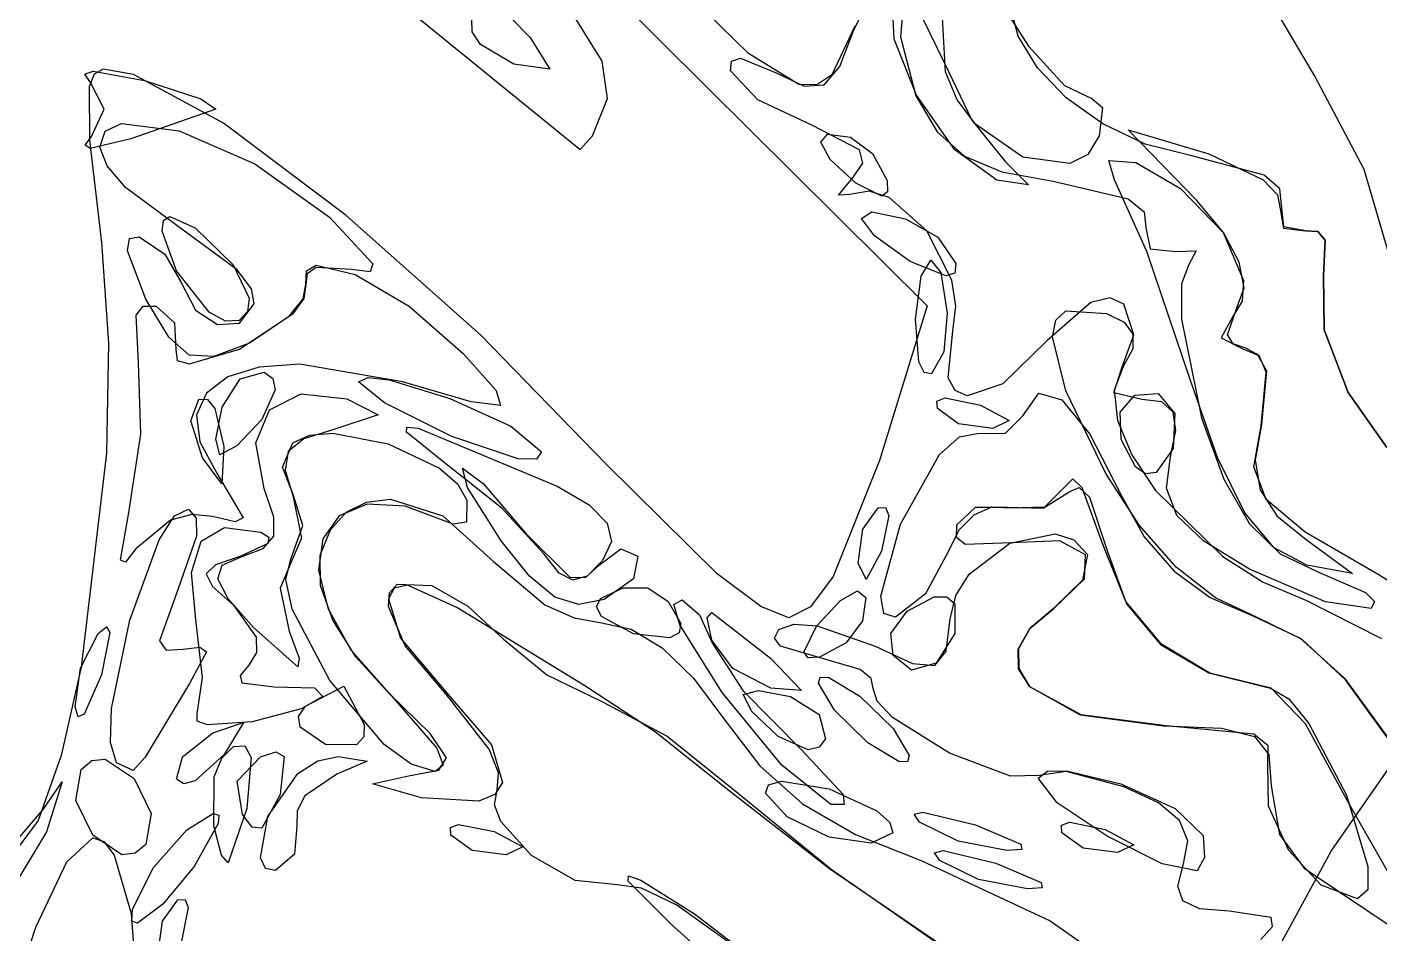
# Model space of a CAD drawing. Extents: x -886 to 651, y -59 to 942.
# Drawn here: x -197.55 to -170.37, y 113.81 to 132.04 of the extents above; entities that cross this region are included whole.
import ezdxf

# ---------------------------------------------------------------- set-up
doc = ezdxf.new("R2010")
doc.units = 0

msp = doc.modelspace()

# ---------------------------------------------------------------- linework, layer by layer
at = {"layer": 'IMAGES'}
for p, q in [((-171.679461, 131.049757), (-172.42187, 132.308598)), ((-170.68944, 129.171888), (-171.679461, 131.049757)), ((-169.69921, 125.789068), (-170.68944, 129.171888)), ((-171.3496, 115.470708), (-167.80077, 120.587898)), ((-175.39452, 108.042978), (-171.3496, 115.470708))]:
    msp.add_line(p, q, dxfattribs=at)
at = {"layer": 'Layer 1'}
for p, q in [((-186.88759, 133.80804), (-179.46284, 126.43636)), ((-183.054332, 131.503813), (-184.56946, 132.98743)), ((-180.93517, 131.98366), (-180.413286, 133.013865)), ((-190.42884, 132.82523), (-186.43817, 129.57859)), ((-188.27413, 132.677496), (-187.43715, 131.8262)), ((-185.991905, 131.351606), (-186.707087, 132.50264)), ((-177.638206, 131.850707), (-177.799669, 132.464303)), ((-188.603554, 131.939917), (-188.61383, 132.19293)), ((-180.12965, 131.792745), (-180.149992, 132.211367)), ((-179.962703, 132.317657), (-180.001283, 131.840955)), ((-179.555093, 132.212695), (-179.11362, 131.31182)), ((-179.09678, 131.13764), (-179.166597, 132.345047)), ((-177.810773, 132.247708), (-177.43087, 131.64924)), ((-188.440036, 131.685895), (-188.603554, 131.939917)), ((-187.43715, 131.8262), (-187.044254, 131.18858)), ((-187.43715, 131.8262), (-187.43715, 131.8262)), ((-180.91452, 132.05218), (-181.381812, 131.075838)), ((-181.219999, 131.244083), (-180.93517, 131.98366)), ((-180.001283, 131.840955), (-179.69117, 130.65338)), ((-177.249254, 131.219362), (-177.638206, 131.850707)), ((-187.7648, 131.29271), (-188.440036, 131.685895)), ((-179.680616, 130.670269), (-180.12965, 131.792745)), ((-177.43087, 131.64924), (-176.702861, 130.862855)), ((-187.044254, 131.18858), (-187.7648, 131.29271)), ((-185.88666, 130.59746), (-185.991905, 131.351606)), ((-183.4146, 131.1578), (-183.392726, 131.351583)), ((-183.392726, 131.351583), (-183.212338, 131.408881)), ((-183.212338, 131.408881), (-182.49652, 131.1191)), ((-182.043433, 130.879833), (-183.054332, 131.503813)), ((-179.11362, 131.31182), (-178.570718, 130.163618)), ((-179.11362, 131.31182), (-179.11362, 131.31182)), ((-196.385963, 131.088783), (-196.219659, 131.151854)), ((-196.27159, 130.92218), (-196.385963, 131.088783)), ((-196.194664, 131.087085), (-196.295001, 130.837659)), ((-196.219659, 131.151854), (-195.18735, 130.96218)), ((-196.017295, 131.189124), (-196.194664, 131.087085)), ((-195.40627, 131.08269), (-196.017295, 131.189124)), ((-193.598969, 130.107972), (-195.40627, 131.08269)), ((-182.867115, 130.573805), (-183.4146, 131.1578)), ((-182.49652, 131.1191), (-181.936819, 130.847161)), ((-181.381812, 131.075838), (-181.678647, 130.877815)), ((-181.532598, 130.877036), (-181.219999, 131.244083)), ((-178.859664, 130.570409), (-179.09678, 131.13764)), ((-176.669384, 130.616849), (-177.249254, 131.219362)), ((-196.295001, 130.837659), (-196.289765, 129.764985)), ((-195.99859, 130.385385), (-196.27159, 130.92218)), ((-195.18735, 130.96218), (-194.052464, 130.590795)), ((-181.678647, 130.877815), (-182.043433, 130.879833)), ((-181.936819, 130.847161), (-181.532598, 130.877036)), ((-176.702861, 130.862855), (-176.15648, 130.59835)), ((-194.052464, 130.590795), (-193.75391, 130.38372)), ((-186.1882, 129.850451), (-185.88666, 130.59746)), ((-181.78032, 130.06316), (-182.867115, 130.573805)), ((-179.69117, 130.65338), (-179.263999, 129.933646)), ((-178.905897, 129.565649), (-179.680616, 130.670269)), ((-178.49225, 130.082652), (-178.859664, 130.570409)), ((-175.935172, 130.089745), (-176.669384, 130.616849)), ((-176.15648, 130.59835), (-175.940364, 130.422369)), ((-196.24969, 129.83671), (-195.99859, 130.385385)), ((-193.75391, 130.3837), (-195.46248, 129.78661)), ((-193.75391, 130.38372), (-193.75391, 130.3837)), ((-175.940364, 130.422369), (-176.00642, 129.84885)), ((-196.08216, 129.62042), (-195.979415, 129.94515)), ((-195.979415, 129.94515), (-195.648641, 130.098827)), ((-195.648641, 130.098827), (-194.488174, 129.949336)), ((-194.488174, 129.949336), (-192.971095, 129.284575)), ((-191.136241, 128.249221), (-193.598969, 130.107972)), ((-180.824274, 129.569559), (-181.78032, 130.06316)), ((-179.263999, 129.933646), (-178.71575, 129.441235)), ((-178.570718, 130.163618), (-177.89148, 129.32641)), ((-177.541876, 129.418686), (-178.49225, 130.082652)), ((-175.083189, 129.684629), (-175.935172, 130.089745)), ((-174.04682, 128.54829), (-175.43002, 129.96907)), ((-175.43002, 129.96907), (-173.80475, 129.48834)), ((-196.380725, 129.660399), (-196.24969, 129.83671)), ((-196.27598, 129.59218), (-196.380725, 129.660399)), ((-196.289765, 129.764985), (-196.05196, 127.70779)), ((-195.46248, 129.78661), (-196.27598, 129.59218)), ((-186.43817, 129.57859), (-186.1882, 129.850451)), ((-181.603681, 129.72273), (-181.469513, 129.886889)), ((-181.410919, 129.376216), (-181.603681, 129.72273)), ((-181.469513, 129.886889), (-181.00288, 129.82045)), ((-181.00288, 129.82045), (-180.559542, 129.494835)), ((-176.00642, 129.84885), (-176.235028, 129.475842)), ((-174.15001, 129.44808), (-175.083189, 129.684629)), ((-195.934874, 129.248001), (-196.08216, 129.62042)), ((-180.89676, 128.89559), (-181.410919, 129.376216)), ((-180.758692, 129.297737), (-180.824274, 129.569559)), ((-180.559542, 129.494835), (-180.27108, 128.95427)), ((-178.06803, 128.95668), (-178.905897, 129.565649)), ((-178.71575, 129.441235), (-177.966148, 129.126207)), ((-176.596365, 129.292), (-177.541876, 129.418686)), ((-176.235028, 129.475842), (-176.596365, 129.292)), ((-172.6965, 129.05675), (-174.15001, 129.44808)), ((-173.80475, 129.48834), (-172.713942, 128.965814)), ((-195.570931, 128.810241), (-195.934874, 129.248001)), ((-192.971095, 129.284575), (-191.46774, 128.21717)), ((-180.9619, 129.00122), (-180.758692, 129.297737)), ((-177.966148, 129.126207), (-176.93492, 128.93862)), ((-177.89148, 129.32641), (-177.427552, 128.866348)), ((-175.70213, 128.96535), (-175.816782, 129.351105)), ((-175.816782, 129.351105), (-175.27463, 129.31623)), ((-175.27463, 129.31623), (-174.3789, 128.788281)), ((-181.247331, 128.655781), (-180.9619, 129.00122)), ((-180.372754, 128.639261), (-180.89676, 128.89559)), ((-180.27108, 128.95429), (-180.260917, 128.726121)), ((-180.27108, 128.95427), (-180.27108, 128.95429)), ((-177.427552, 128.866348), (-178.06803, 128.95668)), ((-176.93492, 128.93862), (-175.428846, 128.584685)), ((-175.05162, 127.527016), (-175.70213, 128.96535)), ((-172.713942, 128.965814), (-172.426507, 128.664425)), ((-172.383057, 128.783486), (-172.6965, 129.05675)), ((-194.41225, 127.95702), (-195.570931, 128.810241)), ((-181.0174, 128.67305), (-181.247331, 128.655781)), ((-180.630416, 128.736373), (-181.0174, 128.67305)), ((-180.225032, 128.610616), (-180.630416, 128.736373)), ((-180.260917, 128.726121), (-180.372754, 128.639261)), ((-179.469244, 127.937941), (-180.225032, 128.610616)), ((-175.428846, 128.584685), (-175.108625, 128.324249)), ((-174.3789, 128.788281), (-173.51707, 127.90802)), ((-173.514462, 127.90824), (-174.04682, 128.54829)), ((-172.426507, 128.664425), (-172.37366, 128.38457)), ((-172.34978, 128.46103), (-172.383057, 128.783486)), ((-180.780855, 128.191332), (-180.574206, 128.320811)), ((-180.574206, 128.320811), (-179.89757, 128.18462)), ((-175.108625, 128.324249), (-175.07427, 128.00683)), ((-172.37366, 128.38459), (-172.304686, 127.997502)), ((-172.37366, 128.38457), (-172.37366, 128.38459)), ((-172.297764, 128.019581), (-172.34978, 128.46103)), ((-194.834726, 127.935667), (-194.806628, 128.145125)), ((-194.806628, 128.145125), (-194.67831, 128.227035)), ((-194.67831, 128.227035), (-194.169027, 128.003333)), ((-194.169027, 128.003333), (-193.40291, 127.2548)), ((-191.46774, 128.21717), (-191.46774, 128.21715)), ((-191.46774, 128.21715), (-190.598555, 127.274161)), ((-188.436688, 125.851582), (-191.136241, 128.249221)), ((-180.522586, 127.843053), (-180.780855, 128.191332)), ((-179.89757, 128.18462), (-179.250814, 127.811119)), ((-175.07427, 128.00683), (-174.987869, 127.581675)), ((-171.8663, 127.94123), (-172.297764, 128.019581)), ((-195.52495, 127.53617), (-195.485468, 127.784481)), ((-195.485468, 127.784481), (-195.29271, 127.82012)), ((-195.29271, 127.82012), (-194.776071, 127.469484)), ((-194.54224, 127.13899), (-194.834726, 127.935667)), ((-193.323529, 127.155651), (-194.41225, 127.95702)), ((-179.80447, 127.32284), (-180.522586, 127.843053)), ((-178.970396, 126.947186), (-179.469244, 127.937941)), ((-179.250814, 127.811119), (-178.88635, 127.28416)), ((-173.51712, 127.90802), (-173.107624, 126.942135)), ((-173.51707, 127.90802), (-173.51712, 127.90802)), ((-173.194646, 127.313715), (-173.514462, 127.90824)), ((-172.304686, 127.997502), (-171.86618, 127.94178)), ((-171.620414, 127.925948), (-171.8663, 127.94123)), ((-171.86618, 127.94178), (-171.62031, 127.926481)), ((-171.46967, 127.751089), (-171.620414, 127.925948)), ((-171.62031, 127.926481), (-171.469561, 127.751624)), ((-171.50144, 127.04083), (-171.46967, 127.751089)), ((-171.469561, 127.751624), (-171.50132, 127.04138)), ((-196.05196, 127.70779), (-195.911603, 125.680503)), ((-195.16133, 126.56612), (-195.52495, 127.53617)), ((-194.776071, 127.469484), (-194.45591, 126.91382)), ((-174.17914, 124.95037), (-175.05162, 127.527016)), ((-174.987869, 127.581675), (-174.47879, 127.52639)), ((-174.47879, 127.52639), (-174.060674, 127.53778)), ((-174.060674, 127.53778), (-174.20883, 127.26543)), ((-193.40291, 127.2548), (-193.080996, 126.589131)), ((-193.40291, 127.2548), (-193.40291, 127.2548)), ((-191.933193, 127.135224), (-191.740381, 127.24871)), ((-191.738488, 127.202135), (-191.919272, 127.074409)), ((-191.740381, 127.24871), (-190.952811, 127.060349)), ((-191.02684, 127.16518), (-191.738488, 127.202135)), ((-190.598555, 127.274161), (-190.650655, 127.11576)), ((-179.088652, 127.033062), (-179.80447, 127.32284)), ((-179.58606, 127.029673), (-179.391508, 127.348165)), ((-179.391508, 127.348165), (-179.192211, 127.103932)), ((-178.88639, 127.28414), (-178.908264, 127.090362)), ((-178.88635, 127.28416), (-178.88639, 127.28414)), ((-174.20883, 127.26543), (-174.355924, 126.877013)), ((-173.099825, 126.798082), (-173.194646, 127.313715)), ((-193.889889, 126.306267), (-194.54224, 127.13899)), ((-194.45591, 126.91382), (-194.159954, 126.34923)), ((-193.035305, 126.774011), (-193.323529, 127.155651)), ((-191.94412, 126.86218), (-191.933193, 127.135224)), ((-191.919272, 127.074409), (-191.94327, 126.86247)), ((-190.650655, 127.11576), (-191.02684, 127.16518)), ((-190.952811, 127.060349), (-189.868828, 126.423786)), ((-179.70239, 126.16231), (-179.58606, 127.029673)), ((-179.192211, 127.103932), (-179.06165, 126.28312)), ((-178.908264, 127.090362), (-179.088652, 127.033062)), ((-178.886188, 126.423828), (-178.970396, 126.947186)), ((-173.107624, 126.942135), (-173.134368, 126.525029)), ((-171.489349, 125.950049), (-171.50144, 127.04083)), ((-171.50132, 127.04138), (-171.489227, 125.950595)), ((-192.98048, 126.47012), (-193.035305, 126.774011)), ((-192.001123, 126.571709), (-191.94412, 126.86218)), ((-191.94327, 126.86247), (-191.984669, 126.581182)), ((-174.355924, 126.877013), (-174.357161, 126.166182)), ((-173.24245, 126.39471), (-173.099825, 126.798082)), ((-195.3555, 126.246626), (-195.212161, 126.429424)), ((-195.212161, 126.429424), (-194.95499, 126.42332)), ((-194.700914, 125.80261), (-195.16133, 126.56612)), ((-194.95499, 126.42332), (-194.587071, 126.089653)), ((-193.279558, 126.084467), (-192.98048, 126.47012)), ((-193.080996, 126.589131), (-193.114475, 126.317674)), ((-192.271756, 126.230196), (-192.001123, 126.571709)), ((-191.984669, 126.581182), (-192.21284, 126.264671)), ((-189.868828, 126.423786), (-188.77585, 125.46571)), ((-179.46284, 126.43636), (-180.4198, 123.32554)), ((-178.94885, 125.93051), (-178.886188, 126.423828)), ((-176.174581, 126.496786), (-177.0612, 125.72648)), ((-175.790812, 126.5942), (-176.174581, 126.496786)), ((-175.51078, 126.46895), (-175.790812, 126.5942)), ((-175.313808, 125.850494), (-175.51078, 126.46895)), ((-173.432476, 125.851045), (-173.24245, 126.39471)), ((-173.134368, 126.525029), (-173.32302, 126.21781)), ((-195.30967, 125.28532), (-195.3555, 126.246626)), ((-194.159954, 126.34923), (-193.720276, 126.058475)), ((-193.560038, 126.1219), (-193.889889, 126.306267)), ((-193.28283, 126.13608), (-193.560038, 126.1219)), ((-193.114475, 126.317674), (-193.28283, 126.13608)), ((-193.27875, 125.56438), (-192.271756, 126.230196)), ((-192.21284, 126.264671), (-193.08025, 125.68104)), ((-179.632342, 125.30479), (-179.70239, 126.16231)), ((-179.06164, 126.28311), (-179.127985, 125.506168)), ((-179.06165, 126.28312), (-179.06164, 126.28311)), ((-176.948082, 125.812855), (-176.879648, 126.144346)), ((-176.879648, 126.144346), (-176.676378, 126.33317)), ((-176.676378, 126.33317), (-175.86535, 126.28225)), ((-175.86535, 126.28225), (-175.510681, 126.106755)), ((-175.510681, 126.106755), (-175.331755, 125.864025)), ((-174.357161, 126.166182), (-173.95533, 124.18198)), ((-173.32302, 126.21781), (-173.560134, 125.790753)), ((-194.587071, 126.089653), (-194.55774, 125.55398)), ((-193.720276, 126.058475), (-193.279558, 126.084467)), ((-185.91891, 123.2602), (-188.436688, 125.851582)), ((-179.043699, 124.983046), (-178.94885, 125.93051)), ((-175.55398, 125.18547), (-175.313808, 125.850494)), ((-175.331755, 125.864025), (-175.332927, 125.567265)), ((-173.31507, 125.668708), (-173.432476, 125.851045)), ((-171.007892, 124.689745), (-171.489349, 125.950049)), ((-171.489227, 125.950595), (-171.007769, 124.690291)), ((-195.911603, 125.680503), (-195.95239, 123.474153)), ((-194.290973, 125.439032), (-194.700914, 125.80261)), ((-194.282854, 125.265904), (-193.27875, 125.56438)), ((-193.08025, 125.68104), (-193.79594, 125.417728)), ((-177.0612, 125.72648), (-177.948009, 124.864617)), ((-176.680421, 124.722435), (-176.948082, 125.812855)), ((-175.332927, 125.567265), (-175.51855, 125.22968)), ((-173.560134, 125.790753), (-173.137, 125.57779)), ((-173.06337, 125.57933), (-173.31507, 125.668708)), ((-173.137, 125.57779), (-172.823938, 125.442347)), ((-172.797841, 125.434065), (-173.06337, 125.57933)), ((-195.261655, 123.854669), (-195.30967, 125.28532)), ((-194.55774, 125.55398), (-194.528643, 125.336485)), ((-194.528643, 125.336485), (-194.282854, 125.265904)), ((-193.79594, 125.417728), (-194.290973, 125.439032)), ((-188.77585, 125.46571), (-188.77584, 125.4657)), ((-188.77584, 125.4657), (-188.124391, 124.733225)), ((-179.523433, 125.089898), (-179.632342, 125.30479)), ((-179.127985, 125.506168), (-179.3794, 125.06557)), ((-172.823938, 125.442347), (-172.650514, 125.126211)), ((-172.65242, 125.097472), (-172.797841, 125.434065)), ((-192.881223, 125.201473), (-193.515533, 125.003854)), ((-193.267011, 124.967106), (-192.78374, 125.1009)), ((-192.066865, 125.258972), (-192.881223, 125.201473)), ((-192.78374, 125.1009), (-192.610893, 124.970625)), ((-190.00195, 124.90249), (-192.066865, 125.258972)), ((-179.3794, 125.06557), (-179.523433, 125.089898)), ((-175.715836, 124.683825), (-175.55398, 125.18547)), ((-175.51813, 125.22968), (-175.706864, 124.737607)), ((-175.51855, 125.22968), (-175.51813, 125.22968)), ((-172.7563, 124.02352), (-172.65242, 125.097472)), ((-172.650514, 125.126211), (-172.7465, 124.04572)), ((-193.515533, 125.003854), (-193.943804, 124.678893)), ((-193.62867, 124.39601), (-193.267011, 124.967106)), ((-192.561537, 124.747226), (-192.82754, 124.14633)), ((-192.610893, 124.970625), (-192.561537, 124.747226)), ((-190.88745, 124.90278), (-190.695716, 124.992118)), ((-190.366837, 124.486526), (-190.88745, 124.90278)), ((-190.695716, 124.992118), (-190.274892, 124.947491)), ((-190.274892, 124.947491), (-189.051229, 124.572949)), ((-188.626278, 124.502686), (-190.00195, 124.90249)), ((-178.901975, 124.728299), (-179.043699, 124.983046)), ((-177.948009, 124.864617), (-178.659464, 124.622277)), ((-173.635391, 123.387355), (-174.17914, 124.95037)), ((-194.254251, 124.11853), (-194.09746, 124.55872)), ((-193.943804, 124.678893), (-194.140052, 124.239371)), ((-194.09746, 124.55872), (-193.923969, 124.553624)), ((-193.923969, 124.553624), (-193.770942, 124.372156)), ((-192.677704, 124.341146), (-192.040168, 124.664317)), ((-192.040168, 124.664317), (-191.11906, 124.56217)), ((-191.11906, 124.56217), (-190.495984, 124.240913)), ((-189.01458, 123.80847), (-190.366837, 124.486526)), ((-189.051229, 124.572949), (-187.826979, 124.012375)), ((-188.037481, 124.429243), (-188.626278, 124.502686)), ((-188.124391, 124.733225), (-188.037481, 124.429243)), ((-179.267495, 124.518153), (-179.106134, 124.580911)), ((-179.26033, 124.36852), (-179.267495, 124.518153)), ((-179.106134, 124.580911), (-178.39183, 124.43682)), ((-178.659464, 124.622277), (-178.901975, 124.728299)), ((-177.54421, 124.2243), (-177.224298, 124.676219)), ((-177.224298, 124.676219), (-176.762704, 124.541624)), ((-176.762704, 124.541624), (-176.199783, 123.852942)), ((-175.87335, 123.06304), (-176.680421, 124.722435)), ((-175.15095, 124.54872), (-175.715836, 124.683825)), ((-175.706864, 124.737607), (-175.639163, 124.125144)), ((-175.58535, 124.29735), (-175.290664, 124.634478)), ((-175.290664, 124.634478), (-174.82446, 124.6676)), ((-174.753624, 124.50123), (-175.15095, 124.54872)), ((-174.82446, 124.6676), (-174.492926, 124.268661)), ((-174.525901, 124.295061), (-174.753624, 124.50123)), ((-170.229177, 123.583176), (-171.007892, 124.689745)), ((-171.007769, 124.690291), (-170.229053, 123.583725)), ((-194.140052, 124.239371), (-194.078286, 123.698067)), ((-193.770942, 124.372156), (-193.59255, 123.60525)), ((-193.754977, 123.751553), (-193.62867, 124.39601)), ((-192.9519, 123.678872), (-192.677704, 124.341146)), ((-190.495984, 124.240913), (-191.38457, 123.94733)), ((-178.832397, 124.059331), (-179.26033, 124.36852)), ((-178.39183, 124.43682), (-177.817817, 124.12858)), ((-177.889858, 123.87574), (-177.54421, 124.2243)), ((-175.567675, 123.745681), (-175.58535, 124.29735)), ((-174.466586, 123.92784), (-174.525901, 124.295061)), ((-174.492926, 124.268661), (-174.522, 123.567)), ((-194.02456, 123.37855), (-194.254251, 124.11853)), ((-192.82754, 124.14633), (-193.328894, 123.61877)), ((-192.82754, 124.14633), (-192.82754, 124.14633)), ((-191.38458, 123.94729), (-191.983885, 123.758827)), ((-191.38457, 123.94733), (-191.38458, 123.94729)), ((-189.925007, 123.895348), (-189.914293, 123.992818)), ((-189.914293, 123.992818), (-189.686549, 123.974343)), ((-189.686549, 123.974343), (-186.8974, 122.8074)), ((-187.826979, 124.012375), (-187.21266, 123.49899)), ((-178.14714, 123.97065), (-178.832397, 124.059331)), ((-177.817817, 124.12858), (-178.14715, 123.97058)), ((-178.14715, 123.97058), (-178.14714, 123.97065)), ((-175.639163, 124.125144), (-175.350962, 123.438605)), ((-174.57448, 123.39719), (-174.466586, 123.92784)), ((-173.95533, 124.18198), (-173.504449, 122.946725)), ((-172.903979, 123.196352), (-172.7563, 124.02352)), ((-172.7465, 124.04572), (-172.873048, 123.333752)), ((-195.50338, 122.27962), (-195.261655, 123.854669)), ((-194.078286, 123.698067), (-193.73252, 123.06776)), ((-193.67247, 123.44143), (-193.754977, 123.751553)), ((-192.78299, 122.76371), (-192.9519, 123.678872)), ((-192.417573, 123.189904), (-192.20932, 123.67645)), ((-191.983885, 123.758827), (-192.299326, 123.503504)), ((-192.20932, 123.67645), (-191.871379, 123.835075)), ((-191.871379, 123.835075), (-191.405708, 123.874589)), ((-191.405708, 123.874589), (-190.289981, 123.661689)), ((-190.289981, 123.661689), (-189.259749, 123.168565)), ((-189.23692, 123.33929), (-189.925007, 123.895348)), ((-187.683169, 123.360949), (-189.01458, 123.80847)), ((-179.218091, 123.444218), (-178.817156, 123.800266)), ((-178.817156, 123.800266), (-178.46337, 123.86399)), ((-178.46337, 123.86399), (-177.889858, 123.87574)), ((-176.199783, 123.852942), (-175.57589, 122.6426)), ((-175.28288, 123.19675), (-175.567675, 123.745681)), ((-195.95239, 123.474153), (-196.457201, 119.170471)), ((-193.328894, 123.61877), (-193.67247, 123.44143)), ((-193.59256, 123.60525), (-193.63636, 122.855964)), ((-193.59255, 123.60525), (-193.59256, 123.60525)), ((-192.299326, 123.503504), (-192.361067, 123.131126)), ((-187.21266, 123.49899), (-187.310741, 123.351696)), ((-187.21266, 123.49899), (-187.21266, 123.49899)), ((-180.00147, 122.04436), (-179.218091, 123.444218)), ((-175.350962, 123.438605), (-174.878199, 122.724301)), ((-174.522, 123.567), (-174.863432, 123.07988)), ((-174.658341, 122.766833), (-174.57448, 123.39719)), ((-174.522, 123.567), (-174.522, 123.567)), ((-173.08237, 122.274449), (-173.635391, 123.387355)), ((-193.63636, 122.855964), (-194.02456, 123.37855)), ((-192.20332, 122.64107), (-192.417573, 123.189904)), ((-192.361067, 123.131126), (-192.19927, 122.5915)), ((-189.259749, 123.168565), (-188.900946, 122.857798)), ((-188.008046, 122.36362), (-189.23692, 123.33929)), ((-188.698343, 122.77845), (-188.796826, 123.168476)), ((-188.796826, 123.168476), (-188.382724, 122.863945)), ((-187.310741, 123.351696), (-187.683169, 123.360949)), ((-183.681902, 121.046836), (-185.91891, 123.2602)), ((-180.4198, 123.32554), (-181.354102, 120.991265)), ((-175.075888, 123.056742), (-175.28288, 123.19675)), ((-172.65599, 122.542531), (-172.903979, 123.196352)), ((-172.873048, 123.333752), (-172.774345, 122.731766)), ((-193.73252, 123.06776), (-193.206187, 122.172645)), ((-188.900946, 122.857798), (-188.71262, 122.52603)), ((-188.382724, 122.863945), (-187.52059, 121.84737)), ((-176.538277, 122.954413), (-176.67272, 122.82309)), ((-176.353239, 122.771933), (-176.538277, 122.954413)), ((-175.20255, 122.020616), (-175.87335, 123.06304)), ((-174.863432, 123.07988), (-175.075888, 123.056742)), ((-173.504449, 122.946725), (-172.989938, 122.053239)), ((-192.58912, 122.18795), (-192.78299, 122.76371)), ((-192.003316, 122.014749), (-192.20332, 122.64107)), ((-192.19927, 122.5915), (-192.032111, 121.761194)), ((-188.02272, 121.71135), (-188.698343, 122.77845)), ((-186.8974, 122.8074), (-186.254663, 122.432414)), ((-186.8974, 122.8074), (-186.8974, 122.8074)), ((-177.13749, 122.369017), (-176.59965, 122.6998)), ((-176.67272, 122.82309), (-177.104881, 122.38794)), ((-176.59965, 122.6998), (-176.411647, 122.783129)), ((-176.411647, 122.783129), (-176.206459, 122.583934)), ((-175.92899, 121.62306), (-176.353239, 122.771933)), ((-176.206459, 122.583934), (-175.84374, 121.49597)), ((-175.57589, 122.6426), (-175.57584, 122.6426)), ((-175.57584, 122.6426), (-175.103617, 121.791791)), ((-174.878199, 122.724301), (-173.52273, 121.39765)), ((-174.45003, 122.220945), (-174.658341, 122.766833)), ((-172.774345, 122.731766), (-172.438424, 122.208788)), ((-194.581228, 122.213602), (-194.30399, 122.34683)), ((-194.30399, 122.34683), (-194.151377, 122.167872)), ((-190.716304, 122.444114), (-191.275042, 122.210691)), ((-191.134514, 122.284153), (-190.724292, 122.489699)), ((-190.724292, 122.489699), (-190.247586, 122.545723)), ((-189.947352, 122.404246), (-190.716304, 122.444114)), ((-190.247586, 122.545723), (-189.194685, 122.212876)), ((-188.98661, 122.04239), (-189.947352, 122.404246)), ((-188.7126, 122.52604), (-188.716892, 122.087359)), ((-188.71262, 122.52603), (-188.7126, 122.52604)), ((-187.16084, 121.44027), (-188.008046, 122.36362)), ((-186.254663, 122.432414), (-185.893171, 122.065859)), ((-180.758949, 121.944237), (-180.44976, 122.37217)), ((-180.44976, 122.37217), (-180.300123, 122.37933)), ((-180.300123, 122.37933), (-180.237365, 122.217969)), ((-178.87131, 122.0339), (-178.492414, 122.387724)), ((-178.170835, 122.38429), (-178.527911, 122.226405)), ((-178.492414, 122.387724), (-177.84801, 122.38316)), ((-177.80009, 122.3676), (-178.170835, 122.38429)), ((-177.84801, 122.38316), (-177.13749, 122.369017)), ((-177.104881, 122.38794), (-177.80009, 122.3676)), ((-171.870101, 121.881122), (-172.65599, 122.542531)), ((-195.666116, 121.322913), (-195.50338, 122.27962)), ((-194.665241, 122.128251), (-195.36149, 121.54747)), ((-194.890156, 121.726907), (-194.581228, 122.213602)), ((-194.235845, 122.23711), (-194.665241, 122.128251)), ((-193.81972, 122.19655), (-194.235845, 122.23711)), ((-194.151377, 122.167872), (-194.138821, 121.806152)), ((-193.368386, 122.090551), (-193.81972, 122.19655)), ((-193.206187, 122.172645), (-193.368386, 122.090551)), ((-192.58862, 121.804456), (-192.58912, 122.18795)), ((-191.275042, 122.210691), (-191.605142, 121.752672)), ((-191.45326, 121.928166), (-191.134514, 122.284153)), ((-189.194685, 122.212876), (-188.17574, 121.29296)), ((-188.716892, 122.087359), (-188.98661, 122.04239)), ((-185.893171, 122.065859), (-185.806016, 121.696399)), ((-180.396995, 120.598233), (-180.00147, 122.04436)), ((-180.237365, 122.217969), (-180.38146, 121.50366)), ((-178.876928, 121.77973), (-178.87131, 122.0339)), ((-178.527911, 122.226405), (-178.830681, 121.92239)), ((-173.907302, 121.699492), (-174.45003, 122.220945)), ((-172.491654, 121.566405), (-173.08237, 122.274449)), ((-172.989938, 122.053239), (-172.372793, 121.449933)), ((-172.438424, 122.208788), (-171.85332, 121.73384)), ((-194.138821, 121.806152), (-194.50721, 120.74475)), ((-194.045792, 121.700278), (-193.57779, 121.975325)), ((-193.57779, 121.975325), (-192.85055, 121.8846)), ((-192.85055, 121.8846), (-192.685936, 121.782159)), ((-192.800183, 121.557374), (-192.58862, 121.804456)), ((-192.685936, 121.782159), (-192.706904, 121.656443)), ((-192.032111, 121.761194), (-192.24827, 121.26592)), ((-192.24582, 121.34192), (-192.003316, 122.014749)), ((-191.605142, 121.752672), (-191.688181, 121.118753)), ((-191.65554, 121.42082), (-191.45326, 121.928166)), ((-187.52059, 121.84737), (-186.64114, 120.982291)), ((-187.52059, 121.84737), (-187.52059, 121.84737)), ((-180.84763, 121.25898), (-180.758949, 121.944237)), ((-178.830681, 121.92239), (-179.03851, 121.50069)), ((-178.698814, 121.635165), (-178.876928, 121.77973)), ((-177.802776, 121.661579), (-176.89535, 121.848704)), ((-176.89535, 121.848704), (-176.516884, 121.72721)), ((-174.463196, 121.18147), (-175.20255, 122.020616)), ((-175.103617, 121.791791), (-174.504851, 121.100624)), ((-170.40408, 121.03119), (-171.870101, 121.881122)), ((-195.36149, 121.54747), (-195.570898, 121.280702)), ((-195.48451, 120.111729), (-194.890156, 121.726907)), ((-194.242434, 121.075868), (-194.045792, 121.700278)), ((-192.706904, 121.656443), (-193.25271, 121.39917)), ((-193.2425, 121.39085), (-192.800183, 121.557374)), ((-187.454573, 120.99752), (-188.02272, 121.71135)), ((-186.04522, 121.22617), (-185.61668, 121.54665)), ((-185.806016, 121.696399), (-185.98629, 121.3127)), ((-185.61668, 121.54665), (-185.27634, 121.40039)), ((-180.3814, 121.50366), (-180.689635, 120.929647)), ((-180.38146, 121.50366), (-180.3814, 121.50366)), ((-179.03851, 121.50069), (-179.496865, 120.641015)), ((-177.77844, 121.67056), (-178.698814, 121.635165)), ((-178.62073, 121.037396), (-177.802776, 121.661579)), ((-176.798776, 121.70719), (-177.77844, 121.67056)), ((-176.284406, 121.430361), (-176.798776, 121.70719)), ((-176.516884, 121.72721), (-176.24661, 121.43506)), ((-175.471376, 120.490022), (-175.92899, 121.62306)), ((-175.84374, 121.49597), (-175.84374, 121.49596)), ((-175.84374, 121.49596), (-175.462959, 120.444323)), ((-172.98791, 121.14244), (-173.907302, 121.699492)), ((-171.83482, 121.21798), (-172.491654, 121.566405)), ((-171.85332, 121.73384), (-170.920696, 121.05501)), ((-195.570898, 121.280702), (-195.666116, 121.322913)), ((-193.757815, 121.230254), (-193.945535, 121.045619)), ((-193.25271, 121.39917), (-193.757815, 121.230254)), ((-193.713578, 120.946956), (-193.62325, 121.218395)), ((-193.62325, 121.218395), (-193.2425, 121.39085)), ((-193.25271, 121.39917), (-193.25271, 121.39917)), ((-192.24827, 121.26592), (-192.460285, 120.757549)), ((-192.34905, 120.929049), (-192.24582, 121.34192)), ((-191.651891, 120.813273), (-191.65554, 121.42082)), ((-188.17574, 121.29296), (-188.17577, 121.29289)), ((-188.17577, 121.29289), (-187.145504, 120.422043)), ((-186.859348, 121.062721), (-187.16084, 121.44027)), ((-186.328627, 120.974405), (-186.04522, 121.22617)), ((-185.98629, 121.3127), (-186.29771, 121.001721)), ((-185.27634, 121.40039), (-185.361319, 120.946648)), ((-180.689635, 120.929647), (-180.84763, 121.25898)), ((-176.24661, 121.43506), (-176.341615, 120.918242)), ((-176.302725, 120.943797), (-176.284406, 121.430361)), ((-176.24661, 121.43506), (-176.24661, 121.43506)), ((-173.52273, 121.39765), (-172.711898, 120.877928)), ((-172.372793, 121.449933), (-171.61401, 121.08522)), ((-170.920696, 121.05501), (-171.83482, 121.21798)), ((-194.15559, 120.11851), (-194.242434, 121.075868)), ((-193.945535, 121.045619), (-193.823782, 120.792777)), ((-193.507516, 120.541637), (-193.713578, 120.946956)), ((-191.688181, 121.118753), (-191.505732, 120.357629)), ((-186.946643, 120.577214), (-187.454573, 120.99752)), ((-186.580184, 120.917466), (-186.859348, 121.062721)), ((-186.64114, 120.982291), (-186.328627, 120.974405)), ((-186.29771, 121.001721), (-186.580184, 120.917466)), ((-185.361319, 120.946648), (-185.95539, 120.52787)), ((-182.803003, 120.386293), (-183.681902, 121.046836)), ((-181.354102, 120.991265), (-181.807696, 120.382343)), ((-178.887354, 120.612569), (-178.62073, 121.037396)), ((-176.92113, 120.35122), (-176.302725, 120.943797)), ((-174.504851, 121.100624), (-173.782127, 120.571485)), ((-173.67223, 120.561752), (-174.463196, 121.18147)), ((-171.459843, 120.48044), (-172.98791, 121.14244)), ((-171.61401, 121.08522), (-170.661503, 120.670789)), ((-169.18454, 120.255908), (-170.40408, 121.03119)), ((-194.50726, 120.74475), (-194.884211, 119.697049)), ((-194.50721, 120.74475), (-194.50726, 120.74475)), ((-193.823782, 120.792777), (-193.40047, 120.41924)), ((-192.460285, 120.757549), (-192.28317, 119.89574)), ((-192.220194, 120.335995), (-192.34905, 120.929049)), ((-191.404566, 120.115461), (-191.651891, 120.813273)), ((-190.17286, 120.755861), (-190.288555, 120.54106)), ((-190.284756, 120.386705), (-190.26339, 120.664157)), ((-190.26339, 120.664157), (-190.113048, 120.840149)), ((-189.902727, 120.816402), (-190.17286, 120.755861)), ((-190.113048, 120.840149), (-189.4158, 120.8144)), ((-188.91325, 120.36771), (-189.902727, 120.816402)), ((-189.4158, 120.8144), (-188.691335, 120.397926)), ((-186.02434, 120.5517), (-185.568396, 120.767782)), ((-185.568396, 120.767782), (-185.07568, 120.7632)), ((-185.07568, 120.7632), (-184.667609, 120.487051)), ((-181.207699, 120.510729), (-180.861184, 120.703491)), ((-180.861184, 120.703491), (-180.697022, 120.569323)), ((-176.341615, 120.918242), (-176.92421, 120.35062)), ((-172.711898, 120.877928), (-171.86025, 120.51569)), ((-170.661503, 120.670789), (-170.481138, 120.487312)), ((-192.9991, 119.96754), (-193.507516, 120.541637)), ((-193.40047, 120.41924), (-192.943777, 119.774705)), ((-190.288555, 120.54106), (-190.042531, 119.755673)), ((-188.691335, 120.397926), (-187.97842, 119.73081)), ((-187.145504, 120.422043), (-186.554866, 120.158572)), ((-186.459918, 120.428106), (-186.946643, 120.577214)), ((-185.95539, 120.52787), (-186.459918, 120.428106)), ((-186.105185, 120.379968), (-186.02434, 120.5517)), ((-184.667609, 120.487051), (-184.41517, 120.05017)), ((-184.556089, 120.428786), (-184.38444, 120.52592)), ((-184.433358, 120.021683), (-184.556089, 120.428786)), ((-184.38444, 120.52592), (-184.035058, 120.223118)), ((-181.68832, 119.99657), (-181.207699, 120.510729)), ((-180.697022, 120.569323), (-180.76346, 120.10269)), ((-180.335446, 120.245845), (-180.396995, 120.598233)), ((-179.496865, 120.641015), (-180.09907, 120.17773)), ((-179.868774, 120.293811), (-179.32254, 120.58374)), ((-179.32254, 120.58374), (-179.072651, 120.581339)), ((-179.072651, 120.581339), (-178.910959, 120.441596)), ((-179.00105, 120.13987), (-178.887354, 120.612569)), ((-178.910959, 120.441596), (-178.90674, 119.84676)), ((-174.755804, 119.632328), (-175.471376, 120.490022)), ((-175.462959, 120.444323), (-174.778094, 119.625602)), ((-173.782127, 120.571485), (-172.93803, 120.20676)), ((-172.84659, 120.17761), (-173.67223, 120.561752)), ((-171.86025, 120.51569), (-170.340174, 119.743919)), ((-170.54481, 120.35175), (-171.459843, 120.48044)), ((-170.481138, 120.487312), (-170.54481, 120.35175)), ((-191.46424, 118.900744), (-192.220194, 120.335995)), ((-191.505732, 120.357629), (-191.039374, 119.517996)), ((-189.950202, 119.600778), (-190.284756, 120.386705)), ((-186.33824, 118.79212), (-188.91325, 120.36771)), ((-186.554866, 120.158572), (-186.0087, 120.06352)), ((-186.0076, 120.188287), (-186.105185, 120.379968)), ((-185.36383, 119.83866), (-186.0076, 120.188287)), ((-184.035058, 120.223118), (-183.77407, 119.64685)), ((-183.885392, 120.162636), (-183.790761, 120.272311)), ((-183.79007, 119.71542), (-183.885392, 120.162636)), ((-183.790761, 120.272311), (-182.61339, 119.34868)), ((-182.24459, 120.15885), (-182.803003, 120.386293)), ((-181.807696, 120.382343), (-182.24459, 120.15885)), ((-180.09907, 120.17773), (-180.335446, 120.245845)), ((-180.19675, 119.84987), (-179.868774, 120.293811)), ((-179.084314, 119.48978), (-179.00105, 120.13987)), ((-177.403357, 119.944963), (-176.92113, 120.35122)), ((-176.92421, 120.35062), (-177.401376, 119.94774)), ((-172.93803, 120.20676), (-171.969941, 119.750553)), ((-171.932346, 119.727987), (-172.84659, 120.17761)), ((-196.12065, 119.84661), (-195.952602, 119.9802)), ((-195.883856, 119.868641), (-196.05315, 119.0187)), ((-195.952602, 119.9802), (-195.883856, 119.868641)), ((-195.849912, 118.338524), (-195.48451, 120.111729)), ((-194.022661, 118.960971), (-194.15559, 120.11851)), ((-192.106959, 119.175674), (-192.9991, 119.96754)), ((-192.28317, 119.89574), (-192.08269, 119.348839)), ((-190.939428, 119.379439), (-191.404566, 120.115461)), ((-186.0087, 120.06352), (-185.412491, 119.935201)), ((-185.412491, 119.935201), (-184.78771, 119.557274)), ((-184.446207, 119.862915), (-184.635415, 119.76062)), ((-184.41517, 120.05017), (-184.446207, 119.862915)), ((-183.582013, 118.659228), (-184.433358, 120.021683)), ((-184.41517, 120.05017), (-184.41517, 120.05017)), ((-182.528402, 119.756168), (-182.44154, 119.92942)), ((-182.44154, 119.92942), (-182.140567, 120.031696)), ((-182.140567, 120.031696), (-181.676321, 120.001661)), ((-181.944652, 119.472564), (-181.68832, 119.99657)), ((-181.676321, 120.001661), (-180.51136, 119.58926)), ((-180.76344, 120.10269), (-181.089059, 119.659356)), ((-180.76346, 120.10269), (-180.76344, 120.10269)), ((-180.145784, 119.405019), (-180.19675, 119.84987)), ((-177.63345, 119.535242), (-177.403357, 119.944963)), ((-177.401376, 119.94774), (-177.629855, 119.539605)), ((-196.472253, 119.149341), (-196.12065, 119.84661)), ((-194.884211, 119.697049), (-194.754399, 119.510984)), ((-192.943777, 119.774705), (-192.938044, 119.46297)), ((-190.042531, 119.755673), (-189.13645, 118.67423)), ((-189.12866, 118.62908), (-189.950202, 119.600778)), ((-187.97842, 119.73081), (-187.97839, 119.73081)), ((-187.97839, 119.73081), (-187.106634, 119.014287)), ((-184.635415, 119.76062), (-185.36383, 119.83866)), ((-183.366742, 119.140924), (-183.79007, 119.71542)), ((-183.77407, 119.64685), (-183.166635, 118.698361)), ((-183.77407, 119.64685), (-183.77407, 119.64685)), ((-182.409648, 119.592966), (-182.528402, 119.756168)), ((-181.65813, 119.3701), (-182.409648, 119.592966)), ((-181.089059, 119.659356), (-181.62962, 119.37089)), ((-180.51136, 119.58926), (-179.758732, 119.24391)), ((-178.90674, 119.84676), (-179.281464, 119.252826)), ((-178.90674, 119.84676), (-178.90674, 119.84676)), ((-174.778094, 119.625602), (-173.806951, 119.054738)), ((-173.783355, 119.050899), (-174.755804, 119.632328)), ((-171.969941, 119.750553), (-171.080446, 118.951408)), ((-171.058317, 118.916666), (-171.932346, 119.727987)), ((-194.754399, 119.510984), (-194.41076, 119.5296)), ((-194.41076, 119.5296), (-194.072932, 119.574179)), ((-193.939256, 119.478111), (-194.28022, 118.84232)), ((-194.072932, 119.574179), (-193.939256, 119.478111)), ((-192.938044, 119.46297), (-193.09412, 119.21111)), ((-192.08269, 119.348839), (-192.106959, 119.175674)), ((-191.039374, 119.517996), (-190.27068, 118.64855)), ((-190.28234, 118.65726), (-190.939428, 119.379439)), ((-184.78771, 119.557274), (-184.159194, 118.949282)), ((-182.61339, 119.34868), (-182.61336, 119.34868)), ((-182.61336, 119.34868), (-181.988086, 118.698024)), ((-181.85779, 119.360727), (-181.944652, 119.472564)), ((-181.62962, 119.37089), (-181.85779, 119.360727)), ((-180.810123, 119.126526), (-181.65813, 119.3701)), ((-179.78095, 119.11289), (-180.145784, 119.405019)), ((-179.309963, 119.200939), (-179.084314, 119.48978)), ((-177.628231, 119.13964), (-177.63345, 119.535242)), ((-177.629855, 119.539605), (-177.626453, 119.144218)), ((-196.457201, 119.170471), (-196.861128, 117.39624)), ((-196.57907, 118.37576), (-196.472253, 119.149341)), ((-193.09412, 119.21111), (-193.264686, 119.002995)), ((-182.60206, 118.74504), (-183.366742, 119.140924)), ((-180.586911, 118.940917), (-180.810123, 119.126526)), ((-179.281464, 119.252826), (-179.78095, 119.11289)), ((-179.758732, 119.24391), (-179.309963, 119.200939)), ((-177.404524, 118.775743), (-177.628231, 119.13964)), ((-177.626453, 119.144218), (-177.407971, 118.779579)), ((-173.806951, 119.054738), (-172.56734, 118.74667)), ((-172.55511, 118.74666), (-173.783355, 119.050899)), ((-196.05311, 119.0187), (-196.396708, 118.22311)), ((-196.05315, 119.0187), (-196.05311, 119.0187)), ((-194.28022, 118.84232), (-195.17369, 117.36309)), ((-194.13019, 118.23136), (-194.022661, 118.960971)), ((-193.264686, 119.002995), (-193.232151, 118.857828)), ((-193.232151, 118.857828), (-192.58062, 118.7757)), ((-192.58062, 118.7757), (-191.769993, 118.752223)), ((-191.95295, 118.38636), (-191.18124, 118.79133)), ((-190.373989, 117.618979), (-191.46424, 118.900744)), ((-191.18124, 118.79133), (-190.77627, 118.01962)), ((-187.106634, 119.014287), (-186.00036, 118.47871)), ((-184.919497, 117.862321), (-186.33824, 118.79212)), ((-184.159194, 118.949282), (-183.55178, 118.13077)), ((-181.650706, 118.845795), (-181.615047, 118.969112)), ((-181.3258, 118.30262), (-181.650706, 118.845795)), ((-181.615047, 118.969112), (-181.44222, 118.96462)), ((-181.44222, 118.96462), (-180.819681, 118.586791)), ((-180.5462, 118.74031), (-180.586911, 118.940917)), ((-177.407971, 118.779579), (-176.392986, 118.21455)), ((-176.368934, 118.213399), (-177.404524, 118.775743)), ((-171.080446, 118.951408), (-170.163863, 117.688675)), ((-170.14533, 117.651657), (-171.058317, 118.916666)), ((-191.603467, 118.580524), (-192.036916, 118.330328)), ((-191.769993, 118.752223), (-191.603467, 118.580524)), ((-189.44839, 117.833633), (-190.28234, 118.65726)), ((-190.27068, 118.64855), (-189.312261, 117.542164)), ((-189.13645, 118.67423), (-188.212932, 117.611252)), ((-188.26373, 117.521555), (-189.12866, 118.62908)), ((-182.384913, 117.201863), (-183.582013, 118.659228)), ((-183.166635, 118.698361), (-181.98431, 117.50058)), ((-183.16318, 118.62158), (-182.853062, 118.704084)), ((-182.985845, 118.278), (-183.16318, 118.62158)), ((-182.853062, 118.704084), (-182.20861, 118.57778)), ((-181.988086, 118.698024), (-182.60206, 118.74504)), ((-182.20861, 118.57778), (-181.637509, 118.216121)), ((-180.819681, 118.586791), (-180.14912, 117.93588)), ((-180.472327, 118.487071), (-180.5462, 118.74031)), ((-172.56734, 118.74667), (-172.200111, 118.533134)), ((-171.865849, 118.027985), (-172.55511, 118.74666)), ((-172.200111, 118.533134), (-171.797109, 118.040066)), ((-196.516672, 118.170357), (-196.57907, 118.37576)), ((-196.396708, 118.22311), (-196.516672, 118.170357)), ((-195.872649, 117.654295), (-195.849912, 118.338524)), ((-194.129327, 118.087282), (-194.13019, 118.23136)), ((-192.036916, 118.330328), (-193.02621, 118.07136)), ((-192.090217, 118.178508), (-191.95295, 118.38636)), ((-186.00036, 118.47871), (-184.690579, 117.786311)), ((-182.45829, 117.77665), (-182.985845, 118.278)), ((-180.655239, 117.651709), (-181.3258, 118.30262)), ((-180.158809, 118.15813), (-180.472327, 118.487071)), ((-193.920894, 118.009093), (-194.129327, 118.087282)), ((-193.02621, 118.07136), (-193.920894, 118.009093)), ((-193.81469, 117.84779), (-193.198308, 118.057273)), ((-193.198308, 118.057273), (-193.58799, 117.41579)), ((-192.059619, 117.963725), (-192.090217, 118.178508)), ((-191.54798, 117.61465), (-192.059619, 117.963725)), ((-190.77627, 118.01962), (-190.781413, 117.77059)), ((-190.77627, 118.01962), (-190.77627, 118.01962)), ((-183.55178, 118.13077), (-182.828265, 117.185627)), ((-181.637509, 118.216121), (-181.50371, 117.73285)), ((-179.01394, 117.44338), (-180.158809, 118.15813)), ((-176.392986, 118.21455), (-174.71933, 117.98853)), ((-174.66126, 117.98889), (-176.368934, 118.213399)), ((-174.71933, 117.98853), (-173.552695, 117.944684)), ((-172.905454, 117.825532), (-174.66126, 117.98889)), ((-170.97183, 116.39317), (-171.865849, 118.027985)), ((-171.797109, 118.040066), (-171.04025, 116.59404)), ((-194.42413, 117.369338), (-193.81469, 117.84779)), ((-190.781413, 117.77059), (-190.92862, 117.611226)), ((-189.11972, 117.347791), (-189.44839, 117.833633)), ((-183.44512, 116.68386), (-184.919497, 117.862321)), ((-184.690579, 117.786311), (-183.32964, 116.69243)), ((-181.857389, 117.510648), (-182.45829, 117.77665)), ((-181.50371, 117.73285), (-181.633987, 117.560003)), ((-181.50371, 117.73285), (-181.50371, 117.73285)), ((-180.14912, 117.93588), (-179.824206, 117.392701)), ((-180.14912, 117.93588), (-180.14912, 117.93588)), ((-173.552695, 117.944684), (-172.889544, 117.777375)), ((-172.614372, 117.592057), (-172.905454, 117.825532)), ((-172.889544, 117.777375), (-172.600858, 117.414946)), ((-195.74922, 117.24452), (-195.872649, 117.654295)), ((-193.58799, 117.41579), (-194.170504, 116.886041)), ((-193.632544, 117.344403), (-193.3969, 117.57681)), ((-193.58799, 117.41579), (-193.58799, 117.41579)), ((-193.3969, 117.57681), (-193.17169, 117.585834)), ((-193.17169, 117.585834), (-193.047035, 117.353986)), ((-192.85839, 117.36914), (-192.551776, 117.46804)), ((-192.551776, 117.46804), (-192.382315, 117.372781)), ((-190.92862, 117.611226), (-191.54798, 117.61465)), ((-189.827261, 117.217782), (-190.373989, 117.618979)), ((-189.312261, 117.542164), (-189.189734, 117.20228)), ((-188.078557, 117.043319), (-188.26373, 117.521555)), ((-188.212932, 117.611252), (-187.996637, 116.854479)), ((-181.98431, 117.50058), (-181.150125, 116.610581)), ((-181.633987, 117.560003), (-181.857389, 117.510648)), ((-180.0327, 117.27388), (-180.655239, 117.651709)), ((-177.791571, 116.977182), (-179.01394, 117.44338)), ((-172.62465, 117.22362), (-172.614372, 117.592057)), ((-172.600858, 117.414946), (-172.55762, 116.78574)), ((-196.861128, 117.39624), (-197.326004, 116.089149)), ((-196.46006, 117.1146), (-196.242096, 117.294679)), ((-196.242096, 117.294679), (-195.978683, 117.321911)), ((-195.978683, 117.321911), (-195.39172, 116.93094)), ((-195.416646, 117.091094), (-195.74922, 117.24452)), ((-195.17369, 117.36309), (-195.416646, 117.091094)), ((-194.5452, 116.91802), (-194.42413, 117.369338)), ((-193.7854, 116.96723), (-193.632544, 117.344403)), ((-193.324896, 116.878273), (-192.85839, 117.36914)), ((-193.047035, 117.353986), (-193.13337, 116.32867)), ((-192.382315, 117.372781), (-192.4592, 116.60846)), ((-192.106311, 117.031855), (-191.703325, 117.287111)), ((-191.703325, 117.287111), (-191.29536, 117.37151)), ((-190.710875, 117.283322), (-191.32546, 117.02241)), ((-191.29536, 117.37151), (-190.710875, 117.283322)), ((-189.34547, 117.07351), (-189.827261, 117.217782)), ((-189.189734, 117.20228), (-189.34547, 117.07351)), ((-189.272048, 117.098509), (-189.11972, 117.347791)), ((-182.828265, 117.185627), (-181.966665, 116.426404)), ((-181.39657, 116.4129), (-182.384913, 117.201863)), ((-179.859867, 117.269386), (-180.0327, 117.27388)), ((-179.824206, 117.392701), (-179.859867, 117.269386)), ((-172.609151, 116.376448), (-172.62465, 117.22362)), ((-197.22389, 116.30796), (-196.837376, 116.864005)), ((-196.837376, 116.864005), (-197.15539, 115.86185)), ((-196.563728, 116.491313), (-196.46006, 117.1146)), ((-195.39172, 116.93094), (-195.054703, 116.231884)), ((-195.39172, 116.93094), (-195.39172, 116.93094)), ((-194.399533, 116.823648), (-194.5452, 116.91802)), ((-194.170504, 116.886041), (-194.399533, 116.823648)), ((-193.79194, 115.98358), (-193.7854, 116.96723)), ((-193.21988, 116.20928), (-193.324896, 116.878273)), ((-192.71147, 116.16687), (-192.106311, 117.031855)), ((-191.32549, 117.02241), (-191.96779, 116.585272)), ((-191.32546, 117.02241), (-191.32549, 117.02241)), ((-190.607929, 116.825363), (-189.88109, 116.98456)), ((-189.88109, 116.98456), (-189.272048, 117.098509)), ((-188.10311, 116.69984), (-188.078557, 117.043319)), ((-182.652083, 116.807173), (-182.391132, 116.879772)), ((-182.391132, 116.879772), (-181.43172, 116.72293)), ((-177.21784, 116.99301), (-177.791571, 116.977182)), ((-177.23546, 116.9408), (-177.050741, 117.076691)), ((-176.851177, 116.446259), (-177.23546, 116.9408)), ((-176.671263, 117.073689), (-177.21784, 116.99301)), ((-177.050741, 117.076691), (-176.668964, 117.086989)), ((-175.51417, 116.76385), (-176.671263, 117.073689)), ((-176.668964, 117.086989), (-175.576949, 116.822045)), ((-192.4592, 116.60846), (-192.830251, 115.935691)), ((-192.4592, 116.60846), (-192.4592, 116.60846)), ((-189.62146, 116.54207), (-190.607929, 116.825363)), ((-188.148679, 116.612991), (-188.471502, 116.474541)), ((-188.153, 116.402221), (-188.10311, 116.69984)), ((-187.996637, 116.854479), (-188.148679, 116.612991)), ((-181.427797, 115.118156), (-183.44512, 116.68386)), ((-183.32964, 116.69243), (-181.394799, 115.109199)), ((-182.7112, 116.63763), (-182.652083, 116.807173)), ((-182.280274, 116.161416), (-182.7112, 116.63763)), ((-181.43172, 116.72293), (-180.473004, 116.281921)), ((-181.150125, 116.610581), (-181.129046, 116.408136)), ((-175.576949, 116.822045), (-174.484842, 116.328448)), ((-174.820925, 116.443374), (-175.51417, 116.76385)), ((-172.55762, 116.78574), (-172.384105, 115.806936)), ((-171.04025, 116.59404), (-170.609694, 115.166014)), ((-196.22671, 115.79226), (-196.563728, 116.491313)), ((-193.13337, 116.32867), (-193.505075, 115.239621)), ((-193.13337, 116.32867), (-193.13337, 116.32867)), ((-191.96779, 116.585272), (-192.120215, 116.285037)), ((-188.471502, 116.474541), (-189.62146, 116.54207)), ((-188.030757, 116.064729), (-188.153, 116.402221)), ((-181.966665, 116.426404), (-180.902295, 115.806791)), ((-181.129046, 116.408136), (-181.39657, 116.4129)), ((-175.849361, 115.771738), (-176.851177, 116.446259)), ((-174.396486, 116.087269), (-174.820925, 116.443374)), ((-174.484842, 116.328448), (-173.91807, 115.78868)), ((-172.199508, 115.487166), (-172.609151, 116.376448)), ((-170.007243, 114.706073), (-170.97183, 116.39317)), ((-197.84625, 115.578241), (-197.22389, 116.30796)), ((-197.326004, 116.089149), (-197.821781, 115.410748)), ((-195.054703, 116.231884), (-195.15837, 115.6086)), ((-194.33938, 115.90327), (-193.805695, 116.231143)), ((-193.805695, 116.231143), (-193.69266, 116.198687)), ((-193.69266, 116.198687), (-193.70971, 116.02977)), ((-193.023777, 115.95365), (-193.21988, 116.20928)), ((-192.854291, 115.338289), (-192.71147, 116.16687)), ((-192.120215, 116.285037), (-192.12517, 115.97613)), ((-187.413465, 115.38373), (-188.030757, 116.064729)), ((-181.43405, 115.75547), (-182.280274, 116.161416)), ((-180.473004, 116.281921), (-180.212798, 116.046891)), ((-180.212798, 116.046891), (-180.15457, 115.84077)), ((-179.726992, 116.212152), (-179.550494, 116.254223)), ((-179.61998, 116.05586), (-179.726992, 116.212152)), ((-178.842444, 115.673884), (-179.61998, 116.05586)), ((-179.550494, 116.254223), (-178.49466, 116.00266)), ((-176.763455, 115.991553), (-176.602094, 116.054311)), ((-176.602094, 116.054311), (-175.88779, 115.91022)), ((-174.230957, 115.682771), (-174.396486, 116.087269)), ((-197.15541, 115.86184), (-197.810177, 114.765089)), ((-197.15539, 115.86185), (-197.15541, 115.86184)), ((-195.639748, 115.401285), (-196.22671, 115.79226)), ((-195.00771, 115.143333), (-194.33938, 115.90327)), ((-193.70971, 116.02977), (-194.186529, 115.165781)), ((-193.641195, 115.391864), (-193.79194, 115.98358)), ((-193.70971, 116.02977), (-193.70971, 116.02977)), ((-192.830251, 115.935691), (-193.023777, 115.95365)), ((-192.12517, 115.97613), (-192.173493, 115.412899)), ((-189.039365, 115.945133), (-188.878003, 116.007891)), ((-189.0322, 115.7955), (-189.039365, 115.945133)), ((-188.604268, 115.486306), (-189.0322, 115.7955)), ((-188.878003, 116.007891), (-188.16369, 115.8638)), ((-188.16369, 115.8638), (-187.589686, 115.555556)), ((-180.902295, 115.806791), (-179.57047, 115.28048)), ((-180.15457, 115.84077), (-180.587134, 115.63369)), ((-180.15457, 115.84077), (-180.15457, 115.84077)), ((-178.49466, 116.00266), (-177.583479, 115.614365)), ((-176.75629, 115.84192), (-176.763455, 115.991553)), ((-176.328359, 115.532726), (-176.75629, 115.84192)), ((-175.88779, 115.91022), (-175.313778, 115.601985)), ((-174.741775, 115.215764), (-175.849361, 115.771738)), ((-173.91807, 115.78868), (-173.893209, 115.343248)), ((-173.91807, 115.78868), (-173.91807, 115.78868)), ((-172.384105, 115.806936), (-171.88926, 115.12913)), ((-196.746071, 115.255337), (-196.225937, 115.738312)), ((-196.225937, 115.738312), (-196.001457, 115.668617)), ((-196.001457, 115.668617), (-195.799115, 115.391694)), ((-195.15837, 115.6086), (-195.376334, 115.428519)), ((-187.589686, 115.555556), (-187.91902, 115.39756)), ((-180.587134, 115.63369), (-181.43405, 115.75547)), ((-177.86177, 115.48393), (-178.842444, 115.673884)), ((-177.563552, 115.508403), (-177.86176, 115.48392)), ((-177.583479, 115.614365), (-177.563552, 115.508403)), ((-175.64311, 115.44404), (-176.328359, 115.532726)), ((-175.313778, 115.601985), (-175.64311, 115.44399)), ((-174.31444, 115.21712), (-174.230957, 115.682771)), ((-197.36903, 113.9414), (-196.746071, 115.255337)), ((-195.799115, 115.391694), (-195.45609, 114.21685)), ((-195.376334, 115.428519), (-195.639748, 115.401285)), ((-193.505075, 115.239621), (-193.641195, 115.391864)), ((-192.756817, 115.122433), (-192.854291, 115.338289)), ((-192.173493, 115.412899), (-192.55366, 115.08615)), ((-187.91901, 115.39762), (-188.604268, 115.486306)), ((-187.91902, 115.39756), (-187.91901, 115.39762)), ((-186.538421, 114.884051), (-187.413465, 115.38373)), ((-179.57047, 115.28048), (-176.995481, 114.068546)), ((-179.317791, 115.440886), (-179.14129, 115.482955)), ((-179.21078, 115.2846), (-179.317791, 115.440886)), ((-178.43324, 114.902582), (-179.21078, 115.2846)), ((-179.14129, 115.482955), (-178.08546, 115.2314)), ((-178.08546, 115.2314), (-177.174279, 114.843106)), ((-177.86176, 115.48392), (-177.86177, 115.48393)), ((-175.64311, 115.44399), (-175.64311, 115.44404)), ((-173.893209, 115.343248), (-174.04018, 115.07687)), ((-171.550866, 114.788559), (-172.199508, 115.487166)), ((-195.42746, 114.30592), (-195.00771, 115.143333)), ((-194.186529, 115.165781), (-194.817915, 114.403659)), ((-192.55366, 115.08615), (-192.756817, 115.122433)), ((-185.468858, 114.867293), (-185.464017, 114.976032)), ((-185.464017, 114.976032), (-185.21596, 114.891448)), ((-178.70366, 113.25732), (-181.427797, 115.118156)), ((-181.394799, 115.109199), (-178.70533, 113.23994)), ((-174.04018, 115.07687), (-174.741775, 115.215764)), ((-174.431327, 114.766783), (-174.31444, 115.21712)), ((-171.88926, 115.12913), (-170.023835, 113.875846)), ((-170.609694, 115.166014), (-170.61457, 114.695446)), ((-185.69281, 114.7929), (-186.538421, 114.884051)), ((-185.199895, 114.726974), (-185.69281, 114.7929)), ((-184.6032, 113.99841), (-185.468858, 114.867293)), ((-185.21596, 114.891448), (-184.135895, 114.213741)), ((-184.490942, 114.385782), (-185.199895, 114.726974)), ((-177.45257, 114.71267), (-178.43324, 114.902582)), ((-177.45256, 114.71267), (-177.45257, 114.71267)), ((-177.154352, 114.737147), (-177.45256, 114.71267)), ((-177.174279, 114.843106), (-177.154352, 114.737147)), ((-174.331225, 114.471796), (-174.431327, 114.766783)), ((-170.81837, 114.51341), (-171.550866, 114.788559)), ((-170.61457, 114.695446), (-170.81837, 114.51341)), ((-194.827824, 114.06706), (-194.51863, 114.495)), ((-194.51863, 114.495), (-194.368997, 114.502159)), ((-194.368997, 114.502159), (-194.306239, 114.340795)), ((-173.994296, 114.311474), (-174.331225, 114.471796)), ((-195.45609, 114.21685), (-195.45606, 114.2168)), ((-195.45606, 114.2168), (-195.375401, 113.125907)), ((-195.443987, 114.06447), (-195.42746, 114.30592)), ((-194.817915, 114.403659), (-195.324636, 114.023629)), ((-194.306239, 114.340795), (-194.45033, 113.62649)), ((-182.726514, 113.126146), (-184.490942, 114.385782)), ((-184.135895, 114.213741), (-182.52005, 112.97704)), ((-173.4007, 114.26513), (-173.994296, 114.311474)), ((-172.555146, 114.135567), (-173.4007, 114.26513)), ((-197.682694, 113.00464), (-197.36903, 113.9414)), ((-195.324636, 114.023629), (-195.443987, 114.06447)), ((-194.91651, 113.38181), (-194.827824, 114.06706)), ((-181.34149, 111.08172), (-184.6032, 113.99841)), ((-176.995481, 114.068546), (-174.64811, 112.43437)), ((-172.75903, 113.69513), (-172.529842, 113.957704)), ((-172.529842, 113.957704), (-172.555146, 114.135567))]:
    msp.add_line(p, q, dxfattribs=at)

doc.saveas('drawing.dxf')
